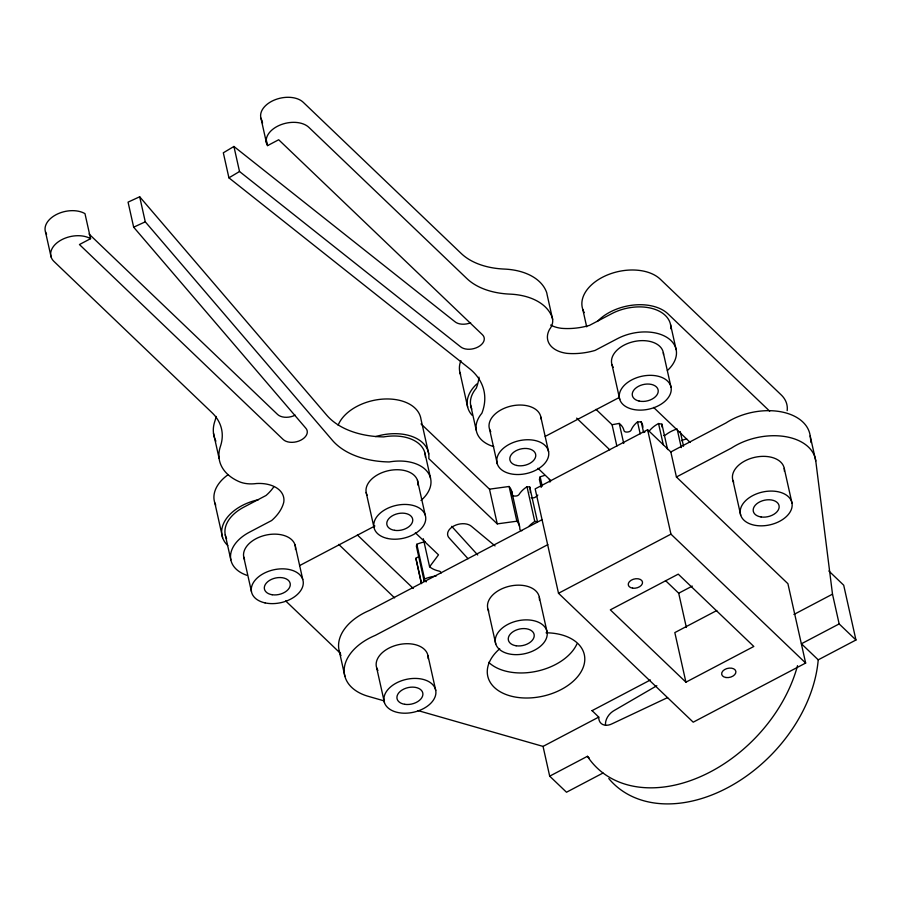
<?xml version="1.0" encoding="UTF-8"?>
<svg xmlns="http://www.w3.org/2000/svg" width="901" height="901" viewBox="0 0 901 901"><rect width="100%" height="100%" fill="white"/><g stroke="black" fill="none" stroke-linecap="round" stroke-linejoin="round"><path stroke-width="1.35" d="M667.618 697.588L612.308 723.683A13.188 9.359 -46.3 0 1 598.748 717.106L592.036 710.585M425.126 541.794A27.075 17.254 -12.6 0 0 416.814 544.272L416.375 546.209L424.134 580.92A27.064 17.254 -12.6 0 0 426.398 581.787M424.134 580.92L424.574 578.994L416.814 544.272M544.283 475.559A27.075 17.254 -12.6 0 0 540.149 476.877L539.395 479.4L541.186 487.418M440.78 573.396A3.3 2.106 -12.6 0 0 439.17 571.121A27.075 17.254 -12.6 0 1 429.597 566.785L438.505 554.858L415.35 532.773M470.649 322.772A13.188 8.413 -12.6 0 1 454.847 321.646L233.922 146.469L223.324 152.798L228.922 177.835L469.162 368.329A85.741 54.657 -12.6 0 1 481.866 413.244A39.576 25.228 -12.6 0 0 493.748 446.637M228.922 177.835L239.52 171.517L460.445 346.694A13.188 8.413 -12.6 0 0 478.24 346.885A13.188 8.413 -12.6 0 0 482.429 334.721L278.691 139.756L267.563 145.613L265.795 137.707M656.84 685.717L614.583 710.281A13.188 9.359 -46.3 0 0 605.528 725.215M46.593 234.26A23.313 14.855 -12.6 0 1 55.907 214.787A23.313 14.855 -12.6 0 1 84.976 213.638L90.573 238.686L79.446 244.543L283.184 439.508A13.188 8.413 -12.6 0 0 300.799 440.195A13.188 8.413 -12.6 0 0 305.709 428.065L133.663 227.187L128.066 202.139L139.678 196.778L326.759 415.226A85.741 54.657 -12.6 0 0 383.646 436.906A39.576 25.228 -12.6 0 1 425.407 457.19M299.56 565.614L374.895 525.981M545.229 436.399L619.347 397.431M647.616 429.743L535.171 488.883L558.507 593.275L693.207 722.185L805.652 663.046L787.913 583.69L676.426 477.001L670.828 451.953L647.616 429.743L670.952 534.147L805.652 663.046M541.963 519.731L369.68 610.337A52.765 33.63 -12.6 0 0 340.983 655.601M670.828 451.953L725.936 422.974A52.765 33.63 -12.6 0 1 779.005 411.453A52.765 33.63 -12.6 0 1 810.179 435.949L815.777 460.997L832.501 594.164L839.158 623.92L855.95 640.003L818.221 659.836A131.906 93.558 -46.3 0 1 731.781 785.435A131.906 93.558 -46.3 0 1 608.794 778.554M547.842 544.632L375.278 635.385A52.765 33.63 -12.6 0 0 344.306 668.058A52.765 33.63 -12.6 0 0 368.284 696.338L384.423 700.955M676.426 477.001L731.533 448.022A52.765 33.63 -12.6 0 1 784.613 436.501A52.765 33.63 -12.6 0 1 815.777 460.997M558.507 593.275L670.952 534.147M665.479 580.559L678.701 593.218L692.283 586.078M716.813 610.506L674.826 632.592L685.92 682.181L753.822 646.467L678.25 574.14L610.337 609.853L685.92 682.181M592.025 710.675L650.398 679.973M418.03 710.585L543.044 746.4L598.748 717.106M793.916 614.459L832.501 594.164M543.044 746.4L549.689 776.155L587.418 756.311A131.906 93.558 -46.3 0 0 699.672 777A131.906 93.558 -46.3 0 0 797.531 665.636M839.158 623.92L801.417 643.764L818.221 659.836M603.006 773.024L566.492 792.227L549.689 776.155M133.663 227.187L145.275 221.826L332.356 440.274A85.741 54.657 -12.6 0 0 389.243 461.954A39.576 25.228 -12.6 0 1 427.04 471.324A39.576 25.228 -12.6 0 1 420.992 500.46M596.012 409.358L612.083 424.731L619.246 423.414A27.064 17.254 -12.6 0 1 623.999 430.599A3.3 2.106 -12.6 0 0 627.006 432.052A8.638 5.507 -12.6 0 0 628.369 431.906A3.3 2.106 -12.6 0 0 631.184 429.991A27.064 17.254 -12.6 0 1 637.525 421.871L641.219 421.882A27.064 17.254 -12.6 0 1 642.909 427.187M421.026 423.898L489.491 489.164L509.11 486.484A27.064 17.254 -12.6 0 1 512.072 494.277M375.661 436.602A42.865 27.323 -12.6 0 1 428.786 458.609L497.251 523.886L516.87 521.206A27.064 17.254 -12.6 0 1 519.832 529A3.3 2.106 -12.6 0 0 521.87 530.734M512.252 494.976A3.3 2.106 -12.6 0 0 514.111 496.012A8.638 5.507 -12.6 0 0 515.428 496.057A3.3 2.106 -12.6 0 0 519.111 494.379A27.064 17.254 -12.6 0 1 527.006 486.731L529.72 487.002L537.48 521.724L534.766 521.442A27.064 17.254 -12.6 0 0 528.943 526.342M648.36 431.59A3.3 2.106 -12.6 0 0 649.542 430.678A27.064 17.254 -12.6 0 1 658.541 423.526L661.92 424.191L667.596 449.565M495.032 545.905L471.696 526.533A13.188 8.413 -12.6 0 0 453.834 525.981A13.188 8.413 -12.6 0 0 449.441 538.257L468.036 558.733M769.691 411.183L668.058 313.942A42.865 27.323 -12.6 0 0 597.352 321.477M828.875 571.009L843.696 585.2L855.95 640.003M653.619 407.432L690.211 442.436M576.651 418.12L609.797 449.836M537.942 468.272L550.995 480.762M89.053 234.046L277.587 414.46A13.188 8.413 -12.6 0 0 295.201 415.158M357.393 534.969L413.277 588.454M587.418 756.311L589.4 758.203M338.731 544.407L394.615 597.892M285.673 600.933L340.544 653.45M451.683 526.33L477.721 554.993M784.23 468.362L791.99 503.085A26.377 16.815 -12.6 0 1 755.916 525.463A26.377 16.815 -12.6 0 1 750.601 496.823A26.377 16.815 -12.6 0 1 791.99 503.085M732.941 480.492L740.701 515.214M670.558 324.63L676.155 349.678M663.305 352.64L671.065 387.362A26.377 16.815 -12.6 0 1 634.991 409.741A26.377 16.815 -12.6 0 1 629.664 381.089A26.377 16.815 -12.6 0 1 671.065 387.362M680.244 431.534L683.532 446.22M681.291 447.617L677.113 428.932A27.075 17.254 -12.6 0 0 666.053 434.609A3.3 2.106 -12.6 0 1 663.519 435.543M658.541 423.526L663.316 444.891M641.219 421.882L643.607 432.559M678.701 593.218L686.359 627.468M637.525 421.871L640.206 433.888M612.004 364.77L619.764 399.492M619.246 423.414L623.729 443.45M612.083 424.731L616.858 446.096M582.812 309.471L586.686 326.826M552.64 319.416L547.042 294.368A26.377 16.815 -12.6 0 0 546.457 291.98A59.353 37.842 -12.6 0 0 504.346 269.072A72.553 46.244 -12.6 0 1 461.289 253.541L303.265 102.309A23.313 14.855 -12.6 0 0 273.713 100.326A23.313 14.855 -12.6 0 0 261.966 120.565L262.551 123.2M540.837 417.05L548.596 451.761A26.377 16.815 -12.6 0 1 512.523 474.151A26.377 16.815 -12.6 0 1 507.195 445.499A26.377 16.815 -12.6 0 1 548.596 451.761M549.373 479.433L549.97 482.103M540.149 476.877L542.233 486.225M527.006 486.731L534.766 521.442M539.305 597.172L547.065 631.894A26.377 16.815 -12.6 0 1 510.991 654.272A26.377 16.815 -12.6 0 1 505.664 625.632A26.377 16.815 -12.6 0 1 547.065 631.894M511.757 491.507L519.517 526.218M509.11 486.484L516.87 521.206M489.547 429.18L497.307 463.891M489.491 489.164L497.251 523.886M470.615 405.078L476.212 430.126M459.893 372.316L467.653 407.038M488.004 609.301L495.764 644.024M428.741 453.946L420.981 419.235A42.865 27.323 -12.6 0 0 382.621 399.12A42.865 27.323 -12.6 0 0 338.134 425.204M424.923 453.045L430.52 478.093M417.467 480.357L425.227 515.079M423.324 538.742L429.597 566.785M419.483 556.255A27.075 17.254 -12.6 0 0 415.879 558.282L421.555 583.657M421.24 582.834L415.879 558.282M427.975 655.725L435.735 690.436A26.377 16.815 -12.6 0 1 399.661 712.826A26.377 16.815 -12.6 0 1 394.334 684.174A26.377 16.815 -12.6 0 1 435.735 690.436M366.166 492.487L373.926 527.209M260.941 118.177L266.538 143.225M376.674 667.855L384.434 702.566M233.922 146.469L239.52 171.517M339.339 651.412L344.937 676.46M294.999 544.767L302.759 579.478M243.698 556.897L251.458 591.608M213.503 433.313L219.101 458.361M225.25 534.811L230.847 559.859M214.855 502.972L222.615 537.694M139.678 196.778L145.275 221.826M45.489 231.895L51.087 256.943M810.179 435.949L811.001 442.526M424.574 578.994A27.075 17.254 -12.6 0 1 436.118 576.032M531.196 497.679A8.616 5.496 -12.6 0 0 531.905 497.825A3.3 2.106 -12.6 0 0 535.926 496.733A27.075 17.254 -12.6 0 1 537.841 495.066M529.72 487.002A27.075 17.254 -12.6 0 1 530.261 492.554M215.733 505.078A42.865 27.323 -12.6 0 1 228.144 474.658M227.75 545.51A42.865 27.323 -12.6 0 1 258.463 499.695M273.893 486.675A51.74 32.988 -12.6 0 1 266.043 495.482L243.777 507.184A39.576 25.228 -12.6 0 0 226.601 538.764M247.032 575.356A39.576 25.228 -12.6 0 1 249.374 532.232L271.64 520.53A51.74 32.988 -12.6 0 0 283.759 502.251A31.22 19.901 -12.6 0 0 256.515 483.522A26.377 16.815 -12.6 0 1 239.08 481.618A59.353 37.842 -12.6 0 1 220.418 446.378A72.553 46.244 -12.6 0 0 211.972 412.647L53.947 261.414A23.313 14.855 -12.6 0 1 59.86 240.781A23.313 14.855 -12.6 0 1 90.573 238.686M216.105 416.42A72.553 46.244 -12.6 0 1 214.821 421.33A59.353 37.842 -12.6 0 0 215.891 441.163M367.056 495.212A26.377 16.815 -12.6 0 1 389.288 470.502A26.377 16.815 -12.6 0 1 417.918 485.11M244.588 559.611A26.377 16.815 -12.6 0 1 266.82 534.912A26.377 16.815 -12.6 0 1 295.449 549.509M546.051 632.795A49.465 31.535 -12.6 0 1 581.291 671.425A49.465 31.535 -12.6 0 1 510.293 695.921A49.465 31.535 -12.6 0 1 499.717 648.776M576.933 643.945A49.465 31.535 -12.6 0 1 536.196 671.369A49.465 31.535 -12.6 0 1 488.691 662.314M733.696 482.26A26.377 16.815 -12.6 0 1 754.97 457.28A26.377 16.815 -12.6 0 1 784.377 471.234M488.77 611.069A26.377 16.815 -12.6 0 1 510.045 586.089A26.377 16.815 -12.6 0 1 539.451 600.043M377.936 670.468A26.377 16.815 -12.6 0 1 397.983 644.801A26.377 16.815 -12.6 0 1 428.121 658.597M644.913 432.03A3.3 2.106 -12.6 0 1 643.933 431.816M460.58 374.523A42.865 27.323 -12.6 0 1 460.907 360.603M661.92 424.191A27.064 17.254 -12.6 0 1 661.998 427.006M681.539 440.634A27.064 17.254 -12.6 0 1 686.63 438.832M472.135 415.282A42.865 27.323 -12.6 0 1 476.832 383.961M550.624 325.058A31.22 19.901 -12.6 0 0 561.289 328.302A51.751 32.988 -12.6 0 0 589.457 325.396L611.723 313.683A39.576 25.228 -12.6 0 1 651.66 308.345A39.576 25.228 -12.6 0 1 670.862 328.809M667.382 370.559A39.576 25.228 -12.6 0 0 667.1 337.515A39.576 25.228 -12.6 0 0 617.32 338.731L595.054 350.433A51.751 32.988 -12.6 0 1 566.887 353.35A31.22 19.901 -12.6 0 1 549.542 329.417A26.377 16.815 -12.6 0 0 552.054 317.028A59.353 37.842 -12.6 0 0 509.943 294.12A72.553 46.244 -12.6 0 1 466.887 278.578L308.863 127.356A23.313 14.855 -12.6 0 0 279.31 125.374A23.313 14.855 -12.6 0 0 267.563 145.613M471.809 409.065A39.576 25.228 -12.6 0 1 476.269 388.196A85.741 54.657 -12.6 0 0 478.994 377.147M490.797 431.793A26.377 16.815 -12.6 0 1 510.124 406.306A26.377 16.815 -12.6 0 1 541.017 418.954M613.266 367.383A26.377 16.815 -12.6 0 1 632.592 341.896A26.377 16.815 -12.6 0 1 663.485 354.543M584.231 312.591A42.865 27.323 -12.6 0 1 606.136 275.503A42.865 27.323 -12.6 0 1 660.298 279.22L781.235 394.942A42.865 27.323 -12.6 0 1 787.181 410.631M272.158 594.739A13.188 8.413 -12.6 0 0 290.201 583.555A13.188 8.413 -12.6 0 0 269.5 580.424A13.188 8.413 -12.6 0 0 272.158 594.739M394.627 530.34A13.188 8.413 -12.6 0 0 412.669 519.145A13.188 8.413 -12.6 0 0 391.969 516.014A13.188 8.413 -12.6 0 0 394.627 530.34M387.509 538.471A26.377 16.815 -12.6 0 0 425.745 517.884A26.377 16.815 -12.6 0 0 386 509.144A26.377 16.815 -12.6 0 0 387.509 538.471M265.04 602.882A26.377 16.815 -12.6 0 0 303.277 582.283A26.377 16.815 -12.6 0 0 263.531 573.543A26.377 16.815 -12.6 0 0 265.04 602.882M632.57 588.162A7.253 4.629 -12.6 0 0 642.492 582.001A7.253 4.629 -12.6 0 0 631.105 580.278A7.253 4.629 -12.6 0 0 632.57 588.162M725.958 677.518A7.253 4.629 -12.6 0 0 735.869 671.369A7.253 4.629 -12.6 0 0 724.494 669.646A7.253 4.629 -12.6 0 0 725.958 677.518M404.786 704.323A13.188 8.413 -12.6 0 0 422.817 693.128A13.188 8.413 -12.6 0 0 402.116 689.997A13.188 8.413 -12.6 0 0 404.786 704.323M516.115 645.769A13.188 8.413 -12.6 0 0 534.147 634.574A13.188 8.413 -12.6 0 0 513.457 631.443A13.188 8.413 -12.6 0 0 516.115 645.769M761.041 516.96A13.188 8.413 -12.6 0 0 779.083 505.765A13.188 8.413 -12.6 0 0 758.383 502.634A13.188 8.413 -12.6 0 0 761.041 516.96M639.113 401.058A13.188 8.413 -12.6 0 0 658.237 390.752A13.188 8.413 -12.6 0 0 638.358 386.383A13.188 8.413 -12.6 0 0 639.113 401.058M516.656 465.457A13.188 8.413 -12.6 0 0 535.768 455.163A13.188 8.413 -12.6 0 0 515.901 450.793A13.188 8.413 -12.6 0 0 516.656 465.457"/></g></svg>
